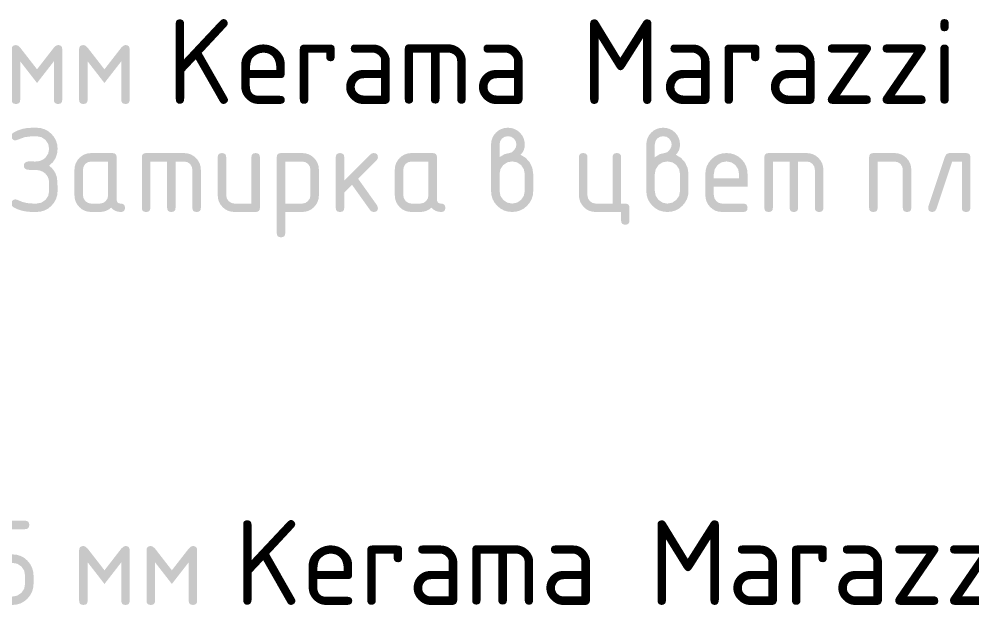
# Model space of a CAD drawing. Header units: millimetres. Extents: x 0 to 1189, y 0 to 841.
# Drawn here: x 1073.35 to 1107.6, y 354.13 to 375.18 of the extents above; entities that cross this region are included whole.
import ezdxf

# ---------------------------------------------------------------- set-up
doc = ezdxf.new("R2010")
doc.units = ezdxf.units.MM

msp = doc.modelspace()

# ---------------------------------------------------------------- hatches: boundary and pattern name
h = msp.add_hatch(color=7)
h.dxf.hatch_style = 2
h.paths.add_polyline_path([(1073.99538, 372.880138), (1073.390145, 373.659006), (1073.390145, 372.274904), (1073.380637, 372.208715), (1073.352111, 372.162525), (1073.304569, 372.135455), (1073.23801, 372.126627), (1073.171132, 372.135455), (1073.123426, 372.162525), (1073.09484, 372.208715), (1073.085323, 372.274904), (1073.085323, 374.095017), (1073.09484, 374.159346), (1073.123426, 374.205742), (1073.171132, 374.233846), (1073.23801, 374.243294), (1073.314077, 374.220487), (1073.390145, 374.150138), (1073.99538, 373.371271), (1074.601165, 374.150138), (1074.677233, 374.220487), (1074.753301, 374.243294), (1074.817629, 374.233846), (1074.864026, 374.205742), (1074.892129, 374.159346), (1074.901577, 374.095017), (1074.901577, 372.274904), (1074.892129, 372.208715), (1074.864026, 372.162525), (1074.817629, 372.135455), (1074.753301, 372.126627), (1074.686741, 372.135455), (1074.639199, 372.162525), (1074.610674, 372.208715), (1074.601165, 372.274904), (1074.601165, 373.659006)])
h = msp.add_hatch(color=7)
h.dxf.hatch_style = 2
h.paths.add_polyline_path([(1076.41777, 372.880138), (1075.812535, 373.659006), (1075.812535, 372.274904), (1075.803027, 372.208715), (1075.774501, 372.162525), (1075.726959, 372.135455), (1075.6604, 372.126627), (1075.593522, 372.135455), (1075.545816, 372.162525), (1075.51723, 372.208715), (1075.507713, 372.274904), (1075.507713, 374.095017), (1075.51723, 374.159346), (1075.545816, 374.205742), (1075.593522, 374.233846), (1075.6604, 374.243294), (1075.736468, 374.220487), (1075.812535, 374.150138), (1076.41777, 373.371271), (1077.023555, 374.150138), (1077.099623, 374.220487), (1077.175691, 374.243294), (1077.240019, 374.233846), (1077.286416, 374.205742), (1077.314519, 374.159346), (1077.323968, 374.095017), (1077.323968, 372.274904), (1077.314519, 372.208715), (1077.286416, 372.162525), (1077.240019, 372.135455), (1077.175691, 372.126627), (1077.109131, 372.135455), (1077.061589, 372.162525), (1077.033064, 372.208715), (1077.023555, 372.274904), (1077.023555, 373.659006)])
h = msp.add_hatch(color=7)
h.dxf.hatch_style = 2
h.paths.add_polyline_path([(1073.824329, 370.967964), (1073.557059, 370.935649), (1073.286895, 370.836775), (1073.219095, 370.815829), (1073.161424, 370.827818), (1073.113262, 370.862131), (1073.078673, 370.913601), (1073.066408, 370.967964), (1073.088733, 371.045479), (1073.155705, 371.103563), (1073.307152, 371.178141), (1073.469347, 371.230963), (1073.641877, 371.262391), (1073.824329, 371.272786), (1073.976465, 371.272786), (1074.126654, 371.259273), (1074.265577, 371.218423), (1074.393339, 371.149771), (1074.510041, 371.052851), (1074.607649, 370.936002), (1074.677817, 370.80763), (1074.720183, 370.667371), (1074.734386, 370.514865), (1074.71536, 370.336427), (1074.658249, 370.175868), (1074.563001, 370.033499), (1074.429564, 369.909631), (1074.527887, 369.822513), (1074.60678, 369.725732), (1074.665828, 369.619339), (1074.70462, 369.503385), (1074.71648, 369.426448), (1074.725911, 369.316592), (1074.732138, 369.174181), (1074.734386, 368.999575), (1074.720183, 368.849618), (1074.677817, 368.710669), (1074.607649, 368.582778), (1074.510041, 368.465998), (1074.393339, 368.369312), (1074.265577, 368.300634), (1074.126654, 368.259654), (1073.976465, 368.246063), (1073.824329, 368.246063), (1073.644358, 368.256399), (1073.472654, 368.287404), (1073.309632, 368.339081), (1073.155705, 368.411428), (1073.088733, 368.47089), (1073.066408, 368.546476), (1073.078673, 368.606351), (1073.113262, 368.656719), (1073.161424, 368.689103), (1073.219095, 368.699162), (1073.286895, 368.682075), (1073.461768, 368.609107), (1073.620931, 368.567973), (1073.767279, 368.55247), (1073.976465, 368.546476), (1074.151889, 368.580444), (1074.298375, 368.677665), (1074.397249, 368.824564), (1074.429564, 368.999575), (1074.429564, 369.304397), (1074.414336, 369.421323), (1074.370584, 369.528741), (1074.291881, 369.628899), (1074.189923, 369.700376), (1074.065021, 369.743224), (1073.917485, 369.757496), (1073.824329, 369.757496), (1073.739442, 369.757496), (1073.632231, 369.767555), (1073.566361, 369.799939), (1073.531772, 369.849824), (1073.519507, 369.909631), (1073.531772, 369.969507), (1073.566361, 370.019874), (1073.629544, 370.054187), (1073.731174, 370.066176), (1073.81992, 370.062318), (1073.921895, 370.057908), (1074.035221, 370.066615), (1074.134801, 370.092428), (1074.220946, 370.13488), (1074.293965, 370.193507), (1074.395251, 370.341577), (1074.429564, 370.514865), (1074.397249, 370.69029), (1074.298375, 370.836775), (1074.150235, 370.935649), (1073.976465, 370.967964)])
h = msp.add_hatch(color=7)
h.paths.add_polyline_path([(1090.620055, 370.214453), (1090.803954, 370.325178), (1090.97173, 370.36273), (1091.063094, 370.390222), (1091.145363, 370.468563), (1091.20579, 370.568058), (1091.225289, 370.667552), (1091.203241, 370.785099), (1091.136544, 370.883628), (1091.038289, 370.947914), (1090.921018, 370.967964), (1090.803265, 370.94626), (1090.704942, 370.883628), (1090.641828, 370.785099), (1090.620055, 370.667552)])
h.paths.add_polyline_path([(1091.373566, 370.303199), (1091.561531, 370.189166), (1091.708154, 370.024284), (1091.799793, 369.824606), (1091.831075, 369.609219), (1091.831075, 368.999575), (1091.816795, 368.848998), (1091.7743, 368.709015), (1091.704106, 368.580918), (1091.60673, 368.465998), (1091.49181, 368.369312), (1091.363713, 368.300634), (1091.22373, 368.259654), (1091.073154, 368.246063), (1090.920657, 368.259654), (1090.780459, 368.300634), (1090.652249, 368.369312), (1090.535719, 368.465998), (1090.438714, 368.582778), (1090.369872, 368.710669), (1090.328832, 368.849618), (1090.315233, 368.999575), (1090.315233, 370.667552), (1090.326386, 370.789715), (1090.359812, 370.90237), (1090.415459, 371.005516), (1090.493275, 371.099154), (1090.586233, 371.174653), (1090.687923, 371.228965), (1090.799226, 371.261779), (1090.921018, 371.272786), (1091.043182, 371.261719), (1091.155836, 371.228482), (1091.258982, 371.173025), (1091.35262, 371.095295), (1091.427887, 371.003888), (1091.482225, 370.901887), (1091.515168, 370.789655), (1091.526253, 370.667552), (1091.516736, 370.558764), (1091.48815, 370.461604), (1091.440444, 370.376329)])
h.paths.add_polyline_path([(1091.526253, 369.003984), (1091.526253, 369.609219), (1091.493938, 369.782783), (1091.395064, 369.931128), (1091.248165, 370.030003), (1091.073154, 370.062318), (1090.898143, 370.030003), (1090.751244, 369.931128), (1090.65237, 369.782783), (1090.620055, 369.609219), (1090.620055, 369.003984), (1090.65237, 368.827113), (1090.751244, 368.682075), (1090.898143, 368.580995), (1091.073154, 368.546476), (1091.248165, 368.580995), (1091.395064, 368.682075), (1091.493938, 368.82856)])
h = msp.add_hatch(color=7)
h.paths.add_polyline_path([(1096.200977, 370.214453), (1096.384877, 370.325178), (1096.552653, 370.36273), (1096.644017, 370.390222), (1096.726286, 370.468563), (1096.786713, 370.568058), (1096.806212, 370.667552), (1096.784163, 370.785099), (1096.717466, 370.883628), (1096.619212, 370.947914), (1096.501941, 370.967964), (1096.384188, 370.94626), (1096.285865, 370.883628), (1096.22275, 370.785099), (1096.200977, 370.667552)])
h.paths.add_polyline_path([(1096.954489, 370.303199), (1097.142453, 370.189166), (1097.289076, 370.024284), (1097.380716, 369.824606), (1097.411997, 369.609219), (1097.411997, 368.999575), (1097.397718, 368.848998), (1097.355222, 368.709015), (1097.285028, 368.580918), (1097.187653, 368.465998), (1097.072733, 368.369312), (1096.944636, 368.300634), (1096.804653, 368.259654), (1096.654076, 368.246063), (1096.501579, 368.259654), (1096.361381, 368.300634), (1096.233172, 368.369312), (1096.116642, 368.465998), (1096.019636, 368.582778), (1095.950795, 368.710669), (1095.909755, 368.849618), (1095.896155, 368.999575), (1095.896155, 370.667552), (1095.907309, 370.789715), (1095.940735, 370.90237), (1095.996382, 371.005516), (1096.074198, 371.099154), (1096.167155, 371.174653), (1096.268846, 371.228965), (1096.380148, 371.261779), (1096.501941, 371.272786), (1096.624104, 371.261719), (1096.736759, 371.228482), (1096.839905, 371.173025), (1096.933543, 371.095295), (1097.008809, 371.003888), (1097.063147, 370.901887), (1097.096091, 370.789655), (1097.107175, 370.667552), (1097.097658, 370.558764), (1097.069073, 370.461604), (1097.021367, 370.376329)])
h.paths.add_polyline_path([(1097.107175, 369.003984), (1097.107175, 369.609219), (1097.07486, 369.782783), (1096.975986, 369.931128), (1096.829087, 370.030003), (1096.654076, 370.062318), (1096.479066, 370.030003), (1096.332167, 369.931128), (1096.233292, 369.782783), (1096.200977, 369.609219), (1096.200977, 369.003984), (1096.233292, 368.827113), (1096.332167, 368.682075), (1096.479066, 368.580995), (1096.654076, 368.546476), (1096.829087, 368.580995), (1096.975986, 368.682075), (1097.07486, 368.82856)])
h = msp.add_hatch(color=7)
h.paths.add_polyline_path([(1076.551427, 370.057908), (1075.946193, 370.057908), (1075.82844, 370.036135), (1075.730117, 369.973021), (1075.667003, 369.874767), (1075.64523, 369.757496), (1075.64523, 368.851298), (1075.667554, 368.73568), (1075.734526, 368.635772), (1075.832298, 368.5688), (1075.946193, 368.546476), (1076.250464, 368.546476), (1076.366012, 368.5688), (1076.462131, 368.635772), (1076.529103, 368.734027), (1076.551427, 368.851298)])
h.paths.add_polyline_path([(1077.156662, 368.39434), (1077.147214, 368.328151), (1077.11911, 368.281961), (1077.072714, 368.254891), (1077.008385, 368.246063), (1076.905988, 368.255641), (1076.814288, 368.284648), (1076.73282, 368.3335), (1076.661119, 368.402608), (1076.571452, 368.3335), (1076.473362, 368.284648), (1076.366486, 368.255641), (1076.250464, 368.246063), (1075.946193, 368.246063), (1075.82378, 368.256528), (1075.711444, 368.288438), (1075.609547, 368.342569), (1075.51845, 368.419696), (1075.440634, 368.512714), (1075.384987, 368.614826), (1075.351561, 368.727274), (1075.340408, 368.851298), (1075.340408, 369.757496), (1075.351561, 369.879659), (1075.384987, 369.992313), (1075.440634, 370.095459), (1075.51845, 370.189097), (1075.609547, 370.264364), (1075.711444, 370.318702), (1075.82378, 370.351645), (1075.946193, 370.36273), (1076.703563, 370.36273), (1076.770441, 370.353282), (1076.818147, 370.325178), (1076.846732, 370.278782), (1076.85625, 370.214453), (1076.85625, 368.699162), (1076.865758, 368.632284), (1076.894283, 368.584578), (1076.941826, 368.555993), (1077.008385, 368.546476), (1077.072714, 368.536967), (1077.11911, 368.508442), (1077.147214, 368.460899)])
h = msp.add_hatch(color=7)
h.dxf.hatch_style = 2
h.paths.add_polyline_path([(1077.915329, 370.36273), (1079.278485, 370.36273), (1079.399959, 370.351645), (1079.511098, 370.318702), (1079.612728, 370.264364), (1079.705677, 370.189097), (1079.783493, 370.095459), (1079.83914, 369.992313), (1079.872566, 369.879659), (1079.883719, 369.757496), (1079.883719, 368.39434), (1079.874202, 368.328151), (1079.845616, 368.281961), (1079.79791, 368.254891), (1079.731033, 368.246063), (1079.664473, 368.254891), (1079.616931, 368.281961), (1079.588406, 368.328151), (1079.578897, 368.39434), (1079.578897, 369.757496), (1079.557124, 369.874767), (1079.49401, 369.973021), (1079.395756, 370.037789), (1079.278485, 370.057908), (1078.973663, 370.057908), (1078.973663, 368.39434), (1078.964146, 368.328151), (1078.93556, 368.281961), (1078.887854, 368.254891), (1078.820976, 368.246063), (1078.75688, 368.254891), (1078.710457, 368.281961), (1078.682225, 368.328151), (1078.672699, 368.39434), (1078.672699, 370.057908), (1078.067465, 370.057908), (1078.067465, 368.39434), (1078.057956, 368.328151), (1078.029431, 368.281961), (1077.981889, 368.254891), (1077.915329, 368.246063), (1077.848451, 368.254891), (1077.800746, 368.281961), (1077.77216, 368.328151), (1077.762643, 368.39434), (1077.762643, 370.214453), (1077.77216, 370.278782), (1077.800746, 370.325178), (1077.848451, 370.353282)])
h = msp.add_hatch(color=7)
h.dxf.hatch_style = 2
h.paths.add_polyline_path([(1082.005663, 370.214453), (1082.005663, 368.39434), (1081.996146, 368.328151), (1081.96756, 368.281961), (1081.919854, 368.254891), (1081.852976, 368.246063), (1081.095606, 368.246063), (1080.973194, 368.256528), (1080.860858, 368.288438), (1080.75896, 368.342569), (1080.667863, 368.419696), (1080.590047, 368.512714), (1080.5344, 368.614826), (1080.500974, 368.727274), (1080.489821, 368.851298), (1080.489821, 370.214453), (1080.499338, 370.278782), (1080.527924, 370.325178), (1080.57563, 370.353282), (1080.642508, 370.36273), (1080.709067, 370.353282), (1080.756609, 370.325178), (1080.785134, 370.278782), (1080.794643, 370.214453), (1080.794643, 368.851298), (1080.816967, 368.73568), (1080.88394, 368.635772), (1080.981712, 368.5688), (1081.095606, 368.546476), (1081.700841, 368.546476), (1081.700841, 370.214453), (1081.710349, 370.278782), (1081.738875, 370.325178), (1081.786417, 370.353282), (1081.852976, 370.36273), (1081.919854, 370.353282), (1081.96756, 370.325178), (1081.996146, 370.278782)])
h = msp.add_hatch(color=7)
h.paths.add_polyline_path([(1082.611349, 370.214453), (1082.620866, 370.278782), (1082.649451, 370.325178), (1082.697157, 370.353282), (1082.764035, 370.36273), (1083.521405, 370.36273), (1083.643818, 370.351645), (1083.756154, 370.318702), (1083.858051, 370.264364), (1083.949148, 370.189097), (1084.026964, 370.095459), (1084.082611, 369.992313), (1084.116037, 369.879659), (1084.127191, 369.757496), (1084.127191, 368.851298), (1084.116037, 368.729135), (1084.082611, 368.61648), (1084.026964, 368.513334), (1083.949148, 368.419696), (1083.858051, 368.342569), (1083.756154, 368.288438), (1083.643818, 368.256528), (1083.521405, 368.246063), (1082.916171, 368.246063), (1082.916171, 367.484284), (1082.906662, 367.419955), (1082.878137, 367.373558), (1082.830594, 367.345455), (1082.764035, 367.336007), (1082.697157, 367.345455), (1082.649451, 367.373558), (1082.620866, 367.419955), (1082.611349, 367.484284)])
h.paths.add_polyline_path([(1082.916171, 370.057908), (1082.916171, 368.546476), (1083.521405, 368.546476), (1083.636953, 368.5688), (1083.733072, 368.635772), (1083.800044, 368.734027), (1083.822369, 368.851298), (1083.822369, 369.757496), (1083.800596, 369.874767), (1083.737481, 369.973021), (1083.639158, 370.037789), (1083.521405, 370.057908)])
h = msp.add_hatch(color=7)
h.dxf.hatch_style = 2
h.paths.add_polyline_path([(1085.037698, 369.367786), (1085.990198, 370.320286), (1086.036707, 370.35267), (1086.096032, 370.36273), (1086.16291, 370.353282), (1086.210615, 370.325178), (1086.239201, 370.278782), (1086.248718, 370.214453), (1086.236454, 370.156782), (1086.201865, 370.10862), (1085.537099, 369.439996), (1086.218953, 368.483086), (1086.248718, 368.39434), (1086.239201, 368.328151), (1086.210615, 368.281961), (1086.16291, 368.254891), (1086.096032, 368.246063), (1086.023133, 368.261842), (1085.969252, 368.309453), (1085.317164, 369.223919), (1085.037698, 368.940595), (1085.037698, 368.39434), (1085.02819, 368.328151), (1084.999664, 368.281961), (1084.952122, 368.254891), (1084.885563, 368.246063), (1084.818685, 368.254891), (1084.770979, 368.281961), (1084.742393, 368.328151), (1084.732876, 368.39434), (1084.732876, 370.214453), (1084.742393, 370.278782), (1084.770979, 370.325178), (1084.818685, 370.353282), (1084.885563, 370.36273), (1084.952122, 370.353282), (1084.999664, 370.325178), (1085.02819, 370.278782), (1085.037698, 370.214453)])
h = msp.add_hatch(color=7)
h.paths.add_polyline_path([(1088.065424, 370.057908), (1087.460189, 370.057908), (1087.342436, 370.036135), (1087.244113, 369.973021), (1087.180999, 369.874767), (1087.159226, 369.757496), (1087.159226, 368.851298), (1087.18155, 368.73568), (1087.248523, 368.635772), (1087.346295, 368.5688), (1087.460189, 368.546476), (1087.76446, 368.546476), (1087.880009, 368.5688), (1087.976127, 368.635772), (1088.0431, 368.734027), (1088.065424, 368.851298)])
h.paths.add_polyline_path([(1088.670658, 368.39434), (1088.66121, 368.328151), (1088.633107, 368.281961), (1088.58671, 368.254891), (1088.522381, 368.246063), (1088.419984, 368.255641), (1088.328285, 368.284648), (1088.246817, 368.3335), (1088.175116, 368.402608), (1088.085448, 368.3335), (1087.987358, 368.284648), (1087.880483, 368.255641), (1087.76446, 368.246063), (1087.460189, 368.246063), (1087.337777, 368.256528), (1087.225441, 368.288438), (1087.123543, 368.342569), (1087.032446, 368.419696), (1086.95463, 368.512714), (1086.898983, 368.614826), (1086.865557, 368.727274), (1086.854404, 368.851298), (1086.854404, 369.757496), (1086.865557, 369.879659), (1086.898983, 369.992313), (1086.95463, 370.095459), (1087.032446, 370.189097), (1087.123543, 370.264364), (1087.225441, 370.318702), (1087.337777, 370.351645), (1087.460189, 370.36273), (1088.217559, 370.36273), (1088.284437, 370.353282), (1088.332143, 370.325178), (1088.360729, 370.278782), (1088.370246, 370.214453), (1088.370246, 368.699162), (1088.379754, 368.632284), (1088.40828, 368.584578), (1088.455822, 368.555993), (1088.522381, 368.546476), (1088.58671, 368.536967), (1088.633107, 368.508442), (1088.66121, 368.460899)])
h = msp.add_hatch(color=7)
h.dxf.hatch_style = 2
h.paths.add_polyline_path([(1095.141898, 368.546476), (1095.206226, 368.537027), (1095.252623, 368.508924), (1095.280726, 368.462527), (1095.290175, 368.398199), (1095.290175, 367.941241), (1095.280726, 367.874682), (1095.252623, 367.82714), (1095.206226, 367.798614), (1095.141898, 367.789106), (1095.075338, 367.798614), (1095.027796, 367.82714), (1094.999271, 367.874682), (1094.989762, 367.941241), (1094.989762, 368.246063), (1094.079706, 368.246063), (1093.957293, 368.256528), (1093.844957, 368.288438), (1093.74306, 368.342569), (1093.651963, 368.419696), (1093.574147, 368.513334), (1093.5185, 368.61648), (1093.485074, 368.729135), (1093.47392, 368.851298), (1093.47392, 370.214453), (1093.483437, 370.278782), (1093.512023, 370.325178), (1093.559729, 370.353282), (1093.626607, 370.36273), (1093.693166, 370.353282), (1093.740708, 370.325178), (1093.769234, 370.278782), (1093.778742, 370.214453), (1093.778742, 368.851298), (1093.801066, 368.73568), (1093.868039, 368.635772), (1093.965811, 368.5688), (1094.079706, 368.546476), (1094.68494, 368.546476), (1094.68494, 370.214453), (1094.694449, 370.278782), (1094.722974, 370.325178), (1094.770516, 370.353282), (1094.837076, 370.36273), (1094.903953, 370.353282), (1094.951659, 370.325178), (1094.980245, 370.278782), (1094.989762, 370.214453), (1094.989762, 368.546476)])
h = msp.add_hatch(color=7)
h.paths.add_polyline_path([(1098.775604, 370.062318), (1098.600593, 370.030003), (1098.453694, 369.931128), (1098.35482, 369.78423), (1098.322505, 369.609219), (1098.322505, 369.456532), (1099.228703, 369.456532), (1099.228703, 369.609219), (1099.196388, 369.78423), (1099.097514, 369.931128), (1098.950615, 370.030003)])
h.paths.add_polyline_path([(1098.322505, 369.152261), (1098.322505, 368.851298), (1098.344829, 368.73568), (1098.411802, 368.635772), (1098.509574, 368.5688), (1098.623469, 368.546476), (1099.380838, 368.546476), (1099.447716, 368.536967), (1099.495422, 368.508442), (1099.524008, 368.460899), (1099.533525, 368.39434), (1099.524008, 368.328151), (1099.495422, 368.281961), (1099.447716, 368.254891), (1099.380838, 368.246063), (1098.623469, 368.246063), (1098.501056, 368.256528), (1098.38872, 368.288438), (1098.286823, 368.342569), (1098.195726, 368.419696), (1098.11791, 368.512714), (1098.062263, 368.614826), (1098.028837, 368.727274), (1098.017683, 368.851298), (1098.017683, 369.604809), (1098.031283, 369.757315), (1098.072322, 369.897573), (1098.141164, 370.025946), (1098.238169, 370.142795), (1098.3547, 370.239482), (1098.482909, 370.30816), (1098.623107, 370.349139), (1098.775604, 370.36273), (1098.928101, 370.349199), (1099.068299, 370.308642), (1099.196509, 370.241109), (1099.313039, 370.146654), (1099.410044, 370.030123), (1099.478886, 369.901914), (1099.519926, 369.761716), (1099.533525, 369.609219), (1099.533525, 369.152261)])
h = msp.add_hatch(color=7)
h.dxf.hatch_style = 2
h.paths.add_polyline_path([(1100.291897, 370.36273), (1101.655053, 370.36273), (1101.776527, 370.351645), (1101.887666, 370.318702), (1101.989296, 370.264364), (1102.082245, 370.189097), (1102.160061, 370.095459), (1102.215708, 369.992313), (1102.249134, 369.879659), (1102.260287, 369.757496), (1102.260287, 368.39434), (1102.25077, 368.328151), (1102.222184, 368.281961), (1102.174478, 368.254891), (1102.1076, 368.246063), (1102.041041, 368.254891), (1101.993499, 368.281961), (1101.964974, 368.328151), (1101.955465, 368.39434), (1101.955465, 369.757496), (1101.933692, 369.874767), (1101.870578, 369.973021), (1101.772324, 370.037789), (1101.655053, 370.057908), (1101.350231, 370.057908), (1101.350231, 368.39434), (1101.340714, 368.328151), (1101.312128, 368.281961), (1101.264422, 368.254891), (1101.197544, 368.246063), (1101.133448, 368.254891), (1101.087025, 368.281961), (1101.058793, 368.328151), (1101.049267, 368.39434), (1101.049267, 370.057908), (1100.444033, 370.057908), (1100.444033, 368.39434), (1100.434524, 368.328151), (1100.405999, 368.281961), (1100.358457, 368.254891), (1100.291897, 368.246063), (1100.225019, 368.254891), (1100.177313, 368.281961), (1100.148728, 368.328151), (1100.139211, 368.39434), (1100.139211, 370.214453), (1100.148728, 370.278782), (1100.177313, 370.325178), (1100.225019, 370.353282)])
h = msp.add_hatch(color=7)
h.dxf.hatch_style = 2
h.paths.add_polyline_path([(1103.904947, 368.39434), (1103.904947, 370.214453), (1103.914464, 370.278782), (1103.943049, 370.325178), (1103.990755, 370.353282), (1104.057633, 370.36273), (1104.815003, 370.36273), (1104.934935, 370.351645), (1105.046445, 370.318702), (1105.149169, 370.264364), (1105.242746, 370.189097), (1105.320562, 370.095459), (1105.376209, 369.992313), (1105.409635, 369.879659), (1105.420789, 369.757496), (1105.420789, 368.39434), (1105.411272, 368.328151), (1105.382686, 368.281961), (1105.33498, 368.254891), (1105.268102, 368.246063), (1105.201543, 368.254891), (1105.154, 368.281961), (1105.125475, 368.328151), (1105.115967, 368.39434), (1105.115967, 369.757496), (1105.094194, 369.874767), (1105.031079, 369.973021), (1104.932756, 370.037789), (1104.815003, 370.057908), (1104.209769, 370.057908), (1104.209769, 368.39434), (1104.20026, 368.328151), (1104.171735, 368.281961), (1104.124192, 368.254891), (1104.057633, 368.246063), (1103.990755, 368.254891), (1103.943049, 368.281961), (1103.914464, 368.328151)])
h = msp.add_hatch(color=7)
h.dxf.hatch_style = 2
h.paths.add_polyline_path([(1106.784395, 370.36273), (1107.38963, 370.36273), (1107.456508, 370.353282), (1107.504213, 370.325178), (1107.532799, 370.278782), (1107.542316, 370.214453), (1107.542316, 368.39434), (1107.532799, 368.328151), (1107.504213, 368.281961), (1107.456508, 368.254891), (1107.38963, 368.246063), (1107.32307, 368.254891), (1107.275528, 368.281961), (1107.247003, 368.328151), (1107.237494, 368.39434), (1107.237494, 370.057908), (1106.890229, 370.057908), (1106.318618, 368.347487), (1106.267907, 368.27135), (1106.179161, 368.246063), (1106.112283, 368.255572), (1106.064577, 368.284097), (1106.035991, 368.331639), (1106.026474, 368.398199), (1106.035294, 368.445052), (1106.63226, 370.239809), (1106.692204, 370.333102)])
h = msp.add_hatch(color=7)
h.dxf.hatch_style = 2
h.paths.add_polyline_path([(1072.353517, 355.791434), (1072.353517, 357.002454), (1072.363034, 357.069013), (1072.39162, 357.116555), (1072.439326, 357.145081), (1072.506203, 357.154589), (1073.564537, 357.154589), (1073.631096, 357.145081), (1073.678638, 357.116555), (1073.707164, 357.069013), (1073.716672, 357.002454), (1073.707164, 356.935576), (1073.678638, 356.88787), (1073.631096, 356.859284), (1073.564537, 356.849767), (1072.658339, 356.849767), (1072.658339, 355.94412), (1073.111438, 355.94412), (1073.262014, 355.930521), (1073.401997, 355.889481), (1073.530094, 355.82064), (1073.645014, 355.723634), (1073.74239, 355.604624), (1073.812584, 355.475587), (1073.855079, 355.336216), (1073.869359, 355.186199), (1073.869359, 354.885787), (1073.855079, 354.733281), (1073.812584, 354.593023), (1073.74239, 354.46465), (1073.645014, 354.347801), (1073.528234, 354.251114), (1073.400344, 354.182436), (1073.261394, 354.141457), (1073.111438, 354.127866), (1072.506203, 354.127866), (1072.439326, 354.136694), (1072.39162, 354.163764), (1072.363034, 354.209954), (1072.353517, 354.276143), (1072.363034, 354.342702), (1072.39162, 354.390245), (1072.439326, 354.41877), (1072.506203, 354.428278), (1073.111438, 354.428278), (1073.286449, 354.462798), (1073.433348, 354.563877), (1073.532222, 354.708916), (1073.564537, 354.885787), (1073.564537, 355.186199), (1073.532222, 355.36121), (1073.433348, 355.508109), (1073.286449, 355.606983), (1073.111438, 355.639298), (1072.506203, 355.639298), (1072.439326, 355.648807), (1072.39162, 355.677332), (1072.363034, 355.724875)])
h = msp.add_hatch(color=7)
h.dxf.hatch_style = 2
h.paths.add_polyline_path([(1076.419497, 354.881377), (1075.814263, 355.660245), (1075.814263, 354.276143), (1075.804754, 354.209954), (1075.776229, 354.163764), (1075.728687, 354.136694), (1075.662127, 354.127866), (1075.59525, 354.136694), (1075.547544, 354.163764), (1075.518958, 354.209954), (1075.509441, 354.276143), (1075.509441, 356.096256), (1075.518958, 356.160584), (1075.547544, 356.206981), (1075.59525, 356.235085), (1075.662127, 356.244533), (1075.738195, 356.221726), (1075.814263, 356.151377), (1076.419497, 355.37251), (1077.025283, 356.151377), (1077.101351, 356.221726), (1077.177418, 356.244533), (1077.241747, 356.235085), (1077.288144, 356.206981), (1077.316247, 356.160584), (1077.325695, 356.096256), (1077.325695, 354.276143), (1077.316247, 354.209954), (1077.288144, 354.163764), (1077.241747, 354.136694), (1077.177418, 354.127866), (1077.110859, 354.136694), (1077.063317, 354.163764), (1077.034791, 354.209954), (1077.025283, 354.276143), (1077.025283, 355.660245)])
h = msp.add_hatch(color=7)
h.dxf.hatch_style = 2
h.paths.add_polyline_path([(1078.84185, 354.881377), (1078.236615, 355.660245), (1078.236615, 354.276143), (1078.227107, 354.209954), (1078.198582, 354.163764), (1078.151039, 354.136694), (1078.08448, 354.127866), (1078.017602, 354.136694), (1077.969896, 354.163764), (1077.94131, 354.209954), (1077.931793, 354.276143), (1077.931793, 356.096256), (1077.94131, 356.160584), (1077.969896, 356.206981), (1078.017602, 356.235085), (1078.08448, 356.244533), (1078.160548, 356.221726), (1078.236615, 356.151377), (1078.84185, 355.37251), (1079.447635, 356.151377), (1079.523703, 356.221726), (1079.599771, 356.244533), (1079.664099, 356.235085), (1079.710496, 356.206981), (1079.7386, 356.160584), (1079.748048, 356.096256), (1079.748048, 354.276143), (1079.7386, 354.209954), (1079.710496, 354.163764), (1079.664099, 354.136694), (1079.599771, 354.127866), (1079.533212, 354.136694), (1079.485669, 354.163764), (1079.457144, 354.209954), (1079.447635, 354.276143), (1079.447635, 355.660245)])

# ---------------------------------------------------------------- texts
at = {"color": 7, "char_height": 3.040288, "attachment_point": 1}
for insert in [(1078.670697, 375.166919), (1081.094804, 357.168156)]:
    msp.add_mtext('{\\fGOSTCommon|b0|i0|c0;Kerama Marazzi }', dxfattribs=dict(at, insert=insert))

doc.saveas('drawing.dxf')
